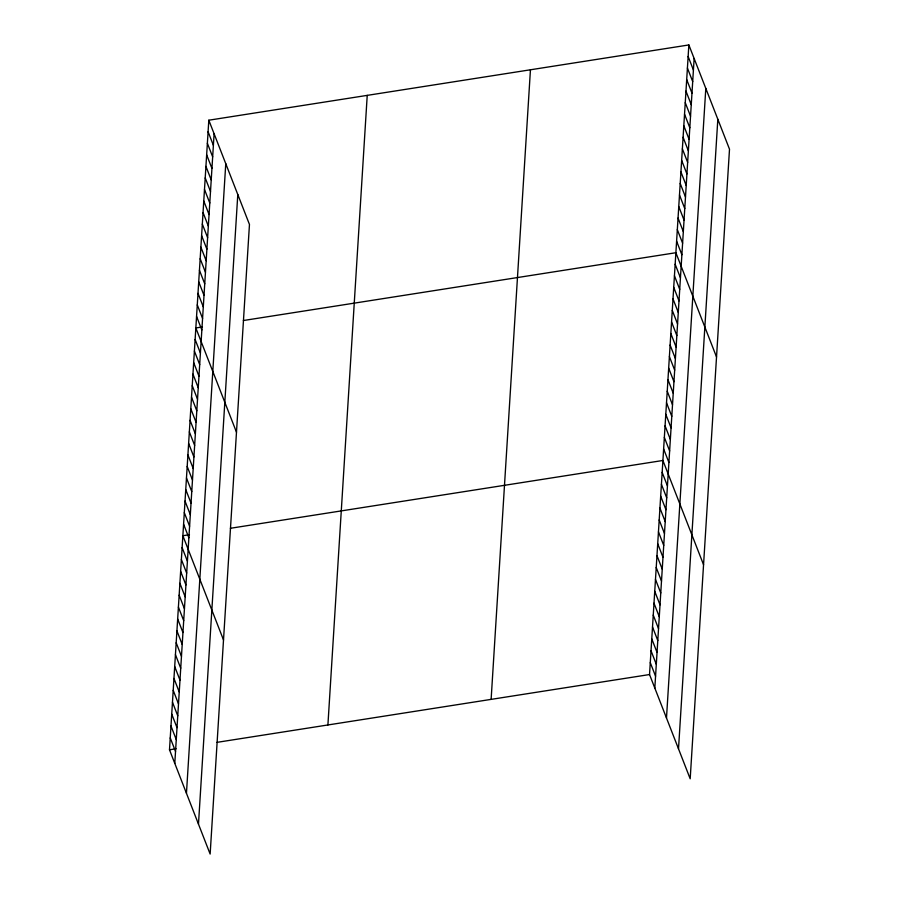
<?xml version="1.0" encoding="UTF-8"?>
<svg xmlns="http://www.w3.org/2000/svg" width="899" height="899" viewBox="0 0 899 899"><rect width="100%" height="100%" fill="white"/><g stroke="black" fill="none" stroke-linecap="round" stroke-linejoin="round"><path stroke-width="1.35" d="M208.815 120.208L249.461 224.458L210.141 854.05L169.495 749.8L208.815 120.208L688.859 44.95L729.505 149.2L690.185 778.792L649.539 674.542L688.859 44.95M174.788 763.352L214.108 133.76M186.453 793.278L225.773 163.685M198.477 824.125L237.797 194.532M327.91 724.965L367.23 95.373M491.124 699.377L530.444 69.785M654.82 688.095L694.14 58.502M666.485 718.031L705.805 88.428M678.509 748.867L717.829 119.275M202.444 326.933L195.847 327.978L236.493 432.228M243.371 320.527L675.879 252.72L716.525 356.97M189.464 534.703L182.868 535.737L223.514 639.987M230.391 528.286L662.9 460.479L703.546 564.729M169.495 749.8L176.103 748.766M217.019 742.349L649.539 674.542M688.14 56.491L693.421 70.043M687.409 68.032L692.702 81.584M686.69 79.573L691.983 93.136M685.971 91.125L691.252 104.677M685.252 102.666L690.533 116.218M684.532 114.207L689.814 127.759M683.813 125.748L689.095 139.3M683.094 137.289L688.376 150.841M682.363 148.829L687.656 162.382M681.644 160.37L686.926 173.934M680.925 171.923L686.207 185.475M680.206 183.463L685.488 197.016M679.487 195.004L684.768 208.557M678.767 206.545L684.049 220.098M678.048 218.086L683.33 231.639M677.318 229.627L682.611 243.18M676.599 241.168L681.88 254.732M675.16 264.261L680.442 277.813M674.441 275.802L679.723 289.354M673.722 287.343L679.003 300.895M672.991 298.884L678.284 312.436M672.272 310.425L677.565 323.977M671.553 321.966L676.835 335.529M670.834 333.518L676.115 347.07M670.115 345.059L675.396 358.611M669.395 356.6L674.677 370.152M668.676 368.141L673.958 381.693M667.946 379.681L673.239 393.234M667.227 391.222L672.508 404.775M666.507 402.763L671.789 416.327M665.788 414.315L671.07 427.868M665.069 425.856L670.351 439.409M664.35 437.397L669.631 450.95M663.619 448.938L668.912 462.491M662.158 472.368L667.44 485.932M661.417 484.269L666.698 497.821M660.675 496.158L665.957 509.711M659.933 508.047L665.215 521.6M659.192 519.948L664.473 533.5M658.45 531.837L663.732 545.39M657.708 543.726L662.99 557.279M656.967 555.616L662.248 569.168M656.214 567.516L661.507 581.069M655.472 579.406L660.765 592.958M654.73 591.295L660.023 604.847M653.989 603.184L659.27 616.736M653.247 615.085L658.529 628.637M652.505 626.974L657.787 640.526M651.764 638.863L657.045 652.416M651.022 650.752L656.304 664.316M650.28 662.653L655.562 676.205M208.096 131.748L213.378 145.301M207.377 143.289L212.658 156.842M206.658 154.83L211.939 168.383M205.938 166.382L211.22 179.935M205.219 177.923L210.501 191.476M204.489 189.464L209.782 203.017M203.77 201.005L209.062 214.558M203.05 212.546L208.332 226.099M202.331 224.087L207.613 237.639M201.612 235.628L206.894 249.18M200.893 247.18L206.174 260.732M200.174 258.721L205.455 272.273M199.443 270.262L204.736 283.814M198.724 281.803L204.017 295.355M198.005 293.344L203.286 306.896M197.286 304.885L202.567 318.437M196.566 316.426L201.848 329.978M195.128 339.519L200.41 353.071M194.398 351.059L199.69 364.612M193.678 362.6L198.96 376.153M192.959 374.141L198.241 387.694M192.24 385.682L197.522 399.235M191.521 397.223L196.802 410.776M190.802 408.775L196.083 422.328M190.071 420.316L195.364 433.869M189.352 431.857L194.645 445.41M188.633 443.398L193.914 456.95M187.913 454.939L193.195 468.491M187.194 466.48L192.476 480.032M186.475 478.021L191.757 491.573M185.756 489.573L191.037 503.125M185.025 501.114L190.318 514.666M184.306 512.655L189.599 526.207M183.587 524.196L188.869 537.748M182.126 547.626L187.408 561.178M181.384 559.526L186.666 573.079M180.643 571.416L185.924 584.968M179.901 583.305L185.183 596.857M179.159 595.194L184.441 608.758M178.407 607.095L183.699 620.647M177.665 618.984L182.958 632.536M176.923 630.873L182.205 644.426M176.182 642.774L181.463 656.326M175.44 654.663L180.721 668.215M174.698 666.552L179.98 680.105M173.957 678.442L179.238 691.994M173.215 690.342L178.496 703.895M172.473 702.231L177.755 715.784M171.731 714.121L177.013 727.673M170.979 726.01L176.271 739.574M170.237 737.91L175.53 751.463"/></g></svg>
